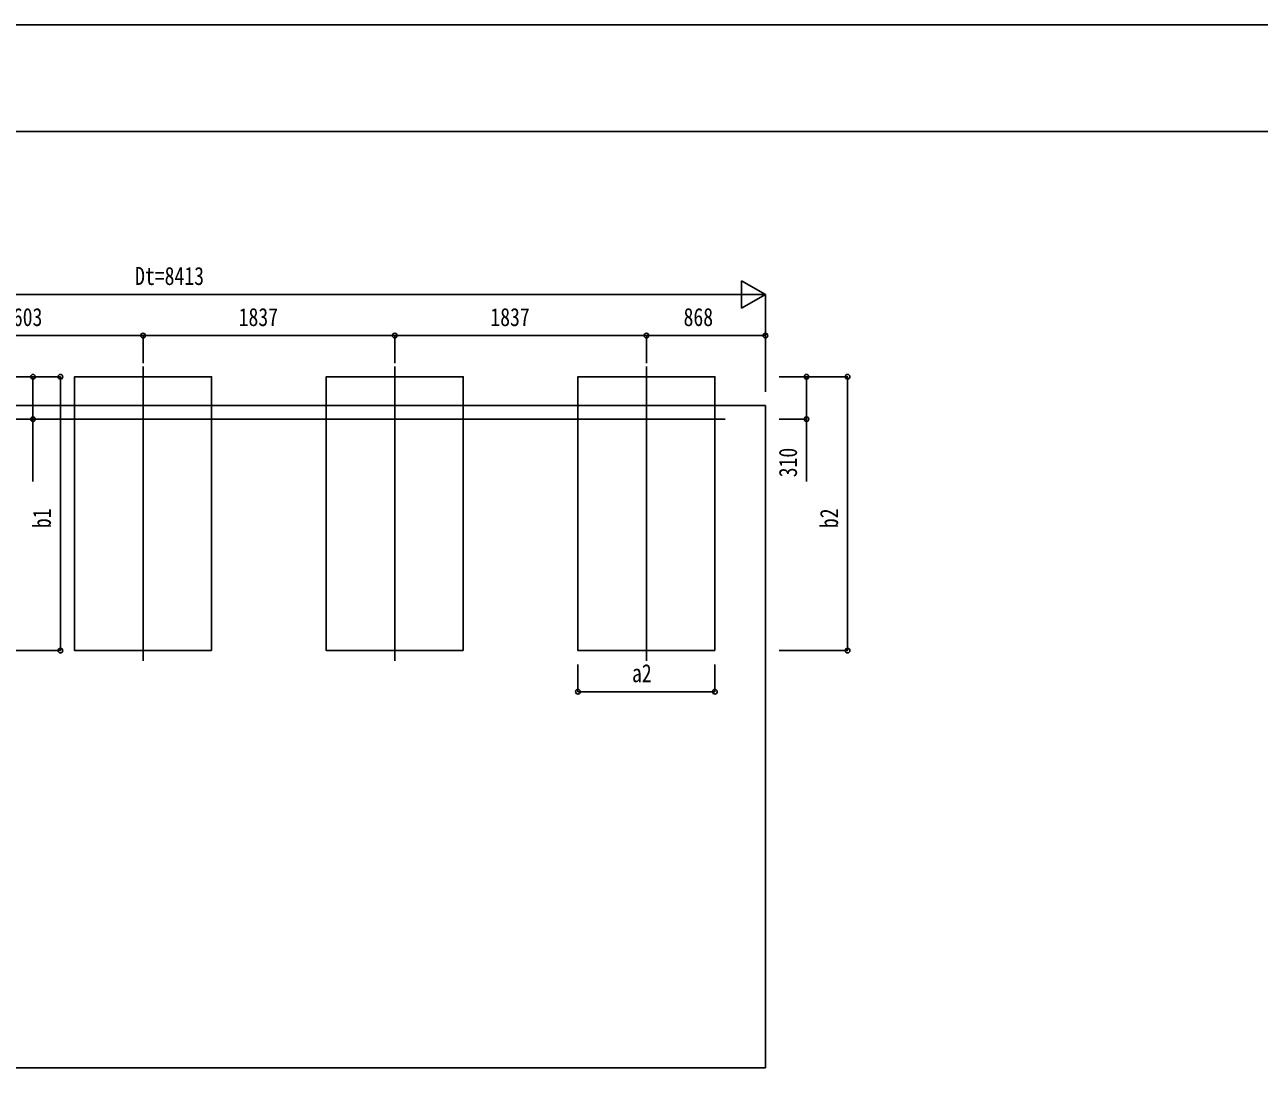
# Model space of a CAD drawing. Units: millimetres, scale not verified. Extents: x -16820 to 16820, y -11880 to 11880.
# Drawn here: x -10413 to -1402, y 4122 to 11880 of the extents above; entities that cross this region are included whole.
import ezdxf
from ezdxf.enums import TextEntityAlignment as Align

# ---------------------------------------------------------------- set-up
doc = ezdxf.new("R2010")
doc.units = ezdxf.units.MM
doc.header["$LTSCALE"] = 50
for name, color, linetype in [('0-3_YKK_12', 2, 'Continuous'), ('0-5_YKK_A1', 4, 'Continuous'), ('0-6_YKK_D', 6, 'Continuous'), ('0-7_YKK_ZWAK', 7, 'Continuous')]:
    doc.layers.add(name, color=color, linetype=linetype)
doc.styles.add('ＭＳ ゴシック', font='')
doc.styles.get('ＭＳ ゴシック').set_extended_font_data('MS Gothic')

msp = doc.modelspace()

# ---------------------------------------------------------------- linework, layer by layer
at = {"layer": '0-3_YKK_12'}
for p, q in [((-9548.92, 9385), (-9548.92, 7235)), ((-7711.92, 9385), (-7711.92, 7235)), ((-5874.92, 9385), (-5874.92, 7235)), ((-13252.92, 9000), (-5299.92, 9000))]:
    msp.add_line(p, q, dxfattribs=at)
at = {"layer": '0-5_YKK_A1'}
for p, q in [((-13419.92, 9100), (-5006.92, 9100)), ((-5006.92, 9100), (-5006.92, 4265)), ((-5006.92, 4265), (-13418.92, 4265))]:
    msp.add_line(p, q, dxfattribs=at)
for points in [[(-9048.92, 7310), (-10048.92, 7310), (-10048.92, 9310), (-9048.92, 9310)], [(-7211.92, 7310), (-8211.92, 7310), (-8211.92, 9310), (-7211.92, 9310)], [(-5374.92, 7310), (-6374.92, 7310), (-6374.92, 9310), (-5374.92, 9310)]]:
    msp.add_lwpolyline(points, close=True, dxfattribs=at)
at = {"layer": '0-6_YKK_D'}
for p, q in [((-5006.92, 9910), (-5180.13, 10010)), ((-5180.13, 10010), (-5180.13, 9810)), ((-13219.92, 9910), (-5206.92, 9910)), ((-5006.92, 9910), (-5353.33, 9910)), ((-5006.92, 9910), (-5180.13, 9810)), ((-5006.92, 9200), (-5006.92, 9911)), ((-11151.92, 9610), (-9548.92, 9610)), ((-9548.92, 9410), (-9548.92, 9611)), ((-9548.92, 9410), (-9548.92, 9611)), ((-7711.92, 9610), (-9548.92, 9610)), ((-7711.92, 9410), (-7711.92, 9611)), ((-7711.92, 9410), (-7711.92, 9611)), ((-5874.92, 9610), (-7711.92, 9610)), ((-5874.92, 9410), (-5874.92, 9611)), ((-5874.92, 9410), (-5874.92, 9611)), ((-5874.92, 9610), (-5006.92, 9610)), ((-5006.92, 9200), (-5006.92, 9611)), ((-10551.92, 9310), (-10351.3, 9310)), ((-10551.92, 9310), (-10151.3, 9310)), ((-10152.3, 7310), (-10152.3, 9310)), ((-4906.92, 9310), (-4405.92, 9310)), ((-4906.92, 9310), (-4705.92, 9310)), ((-4406.92, 7310), (-4406.92, 9310)), ((-10551.92, 9000), (-10351.3, 9000)), ((-4906.92, 9000), (-4705.92, 9000)), ((-10551.92, 7310), (-10151.3, 7310)), ((-4906.92, 7310), (-4405.92, 7310)), ((-6374.92, 7210), (-6374.92, 7009)), ((-5374.92, 7210), (-5374.92, 7009)), ((-6374.92, 7010), (-5374.92, 7010))]:
    msp.add_line(p, q, dxfattribs=at)
for points in [[(-10352.3, 9310), (-10352.3, 9000), (-10352.3, 8545.6)], [(-4706.92, 9310), (-4706.92, 9000), (-4706.92, 8545.6)]]:
    msp.add_lwpolyline(points, dxfattribs=at)
for centre in [(-9548.92, 9610), (-9548.92, 9610), (-7711.92, 9610), (-7711.92, 9610), (-5874.92, 9610), (-5874.92, 9610), (-5006.92, 9610), (-10352.3, 9310), (-10152.3, 9310), (-4706.92, 9310), (-4406.92, 9310), (-10352.3, 9000), (-4706.92, 9000), (-10152.3, 7310), (-4406.92, 7310), (-6374.92, 7010), (-5374.92, 7010)]:
    msp.add_circle(centre, 17, dxfattribs=at)
at = {"layer": '0-7_YKK_ZWAK'}
msp.add_line((15580.08, 11100), (-15619.92, 11100), dxfattribs=at)
msp.add_lwpolyline([(-16820, -11880), (16820, -11880), (16820, 11880), (-16820, 11880)], close=True, dxfattribs=at)

# ---------------------------------------------------------------- texts
at = {"layer": '0-6_YKK_D', "style": 'ＭＳ ゴシック', "width": 0.8}
for s, p in [('Dt=8413', (-9607.02, 9940)), ('1603', (-10571.22, 9640)), ('1837', (-8851.22, 9640)), ('1837', (-7014.22, 9640)), ('868', (-5604.12, 9640)), ('a2', (-5980.52, 7040))]:
    msp.add_text(s, height=132, dxfattribs=at).set_placement(p, align=Align.BOTTOM_LEFT)
for s, p in [('310', (-4736.92, 8575.6)), ('b1', (-10182.3, 8204.4)), ('b2', (-4436.92, 8204.4))]:
    msp.add_text(s, height=132, rotation=90, dxfattribs=at).set_placement(p, align=Align.BOTTOM_LEFT)

doc.saveas('drawing.dxf')
